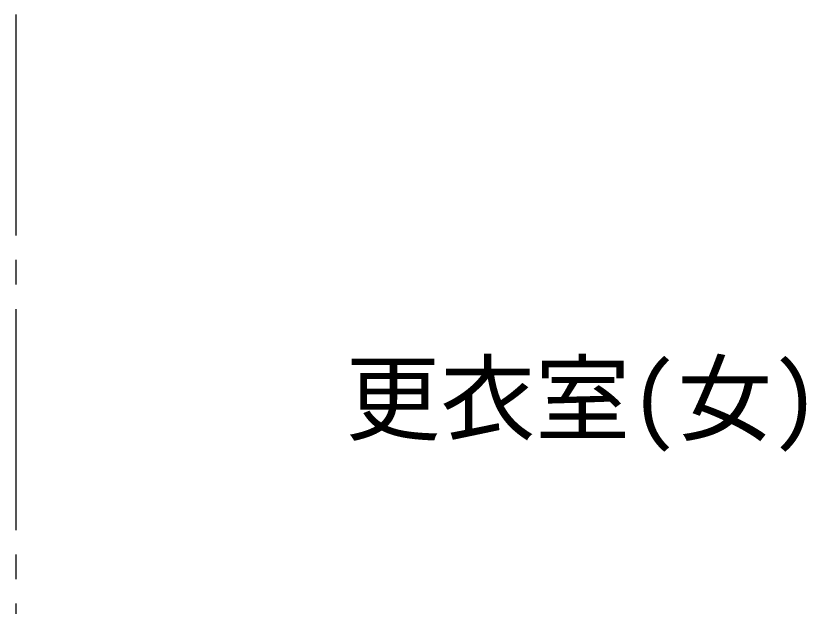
# Model space of a CAD drawing. Units: millimetres at full size. Extents: x -12803 to 120774, y -9413 to 101127.
# Drawn here: x 80749 to 81715, y 10753 to 11475 of the extents above; entities that cross this region are included whole.
import ezdxf
from ezdxf.enums import TextEntityAlignment as Align

# ---------------------------------------------------------------- set-up
doc = ezdxf.new("R2010")
doc.units = ezdxf.units.MM
doc.header["$LTSCALE"] = 30
doc.linetypes.add('CHAIN2', pattern=[12, 9, -1, 1, -1])
doc.layers.add('0-0_NoName', color=7, linetype='Continuous')
doc.layers.add('2-E_AIHO12-部屋名', color=7, linetype='Continuous')
doc.layers.add('3-2_AIHO08-壁芯', color=7, linetype='CHAIN2', lineweight=15)
doc.styles.add('ＭＳ ゴシック', font='')
doc.styles.get('ＭＳ ゴシック').set_extended_font_data('MS Gothic')

# ---------------------------------------------------------------- blocks, each defined once
blk = doc.blocks.new('グループ部品-732')
at = {"layer": '3-2_AIHO08-壁芯'}
blk.add_line((80749.36, 12196.41), (80749.36, 9196.41), dxfattribs=at)
at = {"layer": '2-E_AIHO12-部屋名', "style": 'ＭＳ ゴシック'}
blk.add_text('更衣室(女)', height=84.92, dxfattribs=at).set_placement((81151.93, 10939.26), align=Align.BOTTOM_LEFT)
blk = doc.blocks.new('グループ部品-763')
at = {"layer": '3-2_AIHO08-壁芯'}
blk.add_line((80749.36, 12196.41), (80749.36, 9196.41), dxfattribs=at)

msp = doc.modelspace()

# ---------------------------------------------------------------- block references
at = {"layer": '0-0_NoName'}
for name in ['グループ部品-732', 'グループ部品-763']:
    msp.add_blockref(name, (0, 0), dxfattribs=at)

doc.saveas('drawing.dxf')
